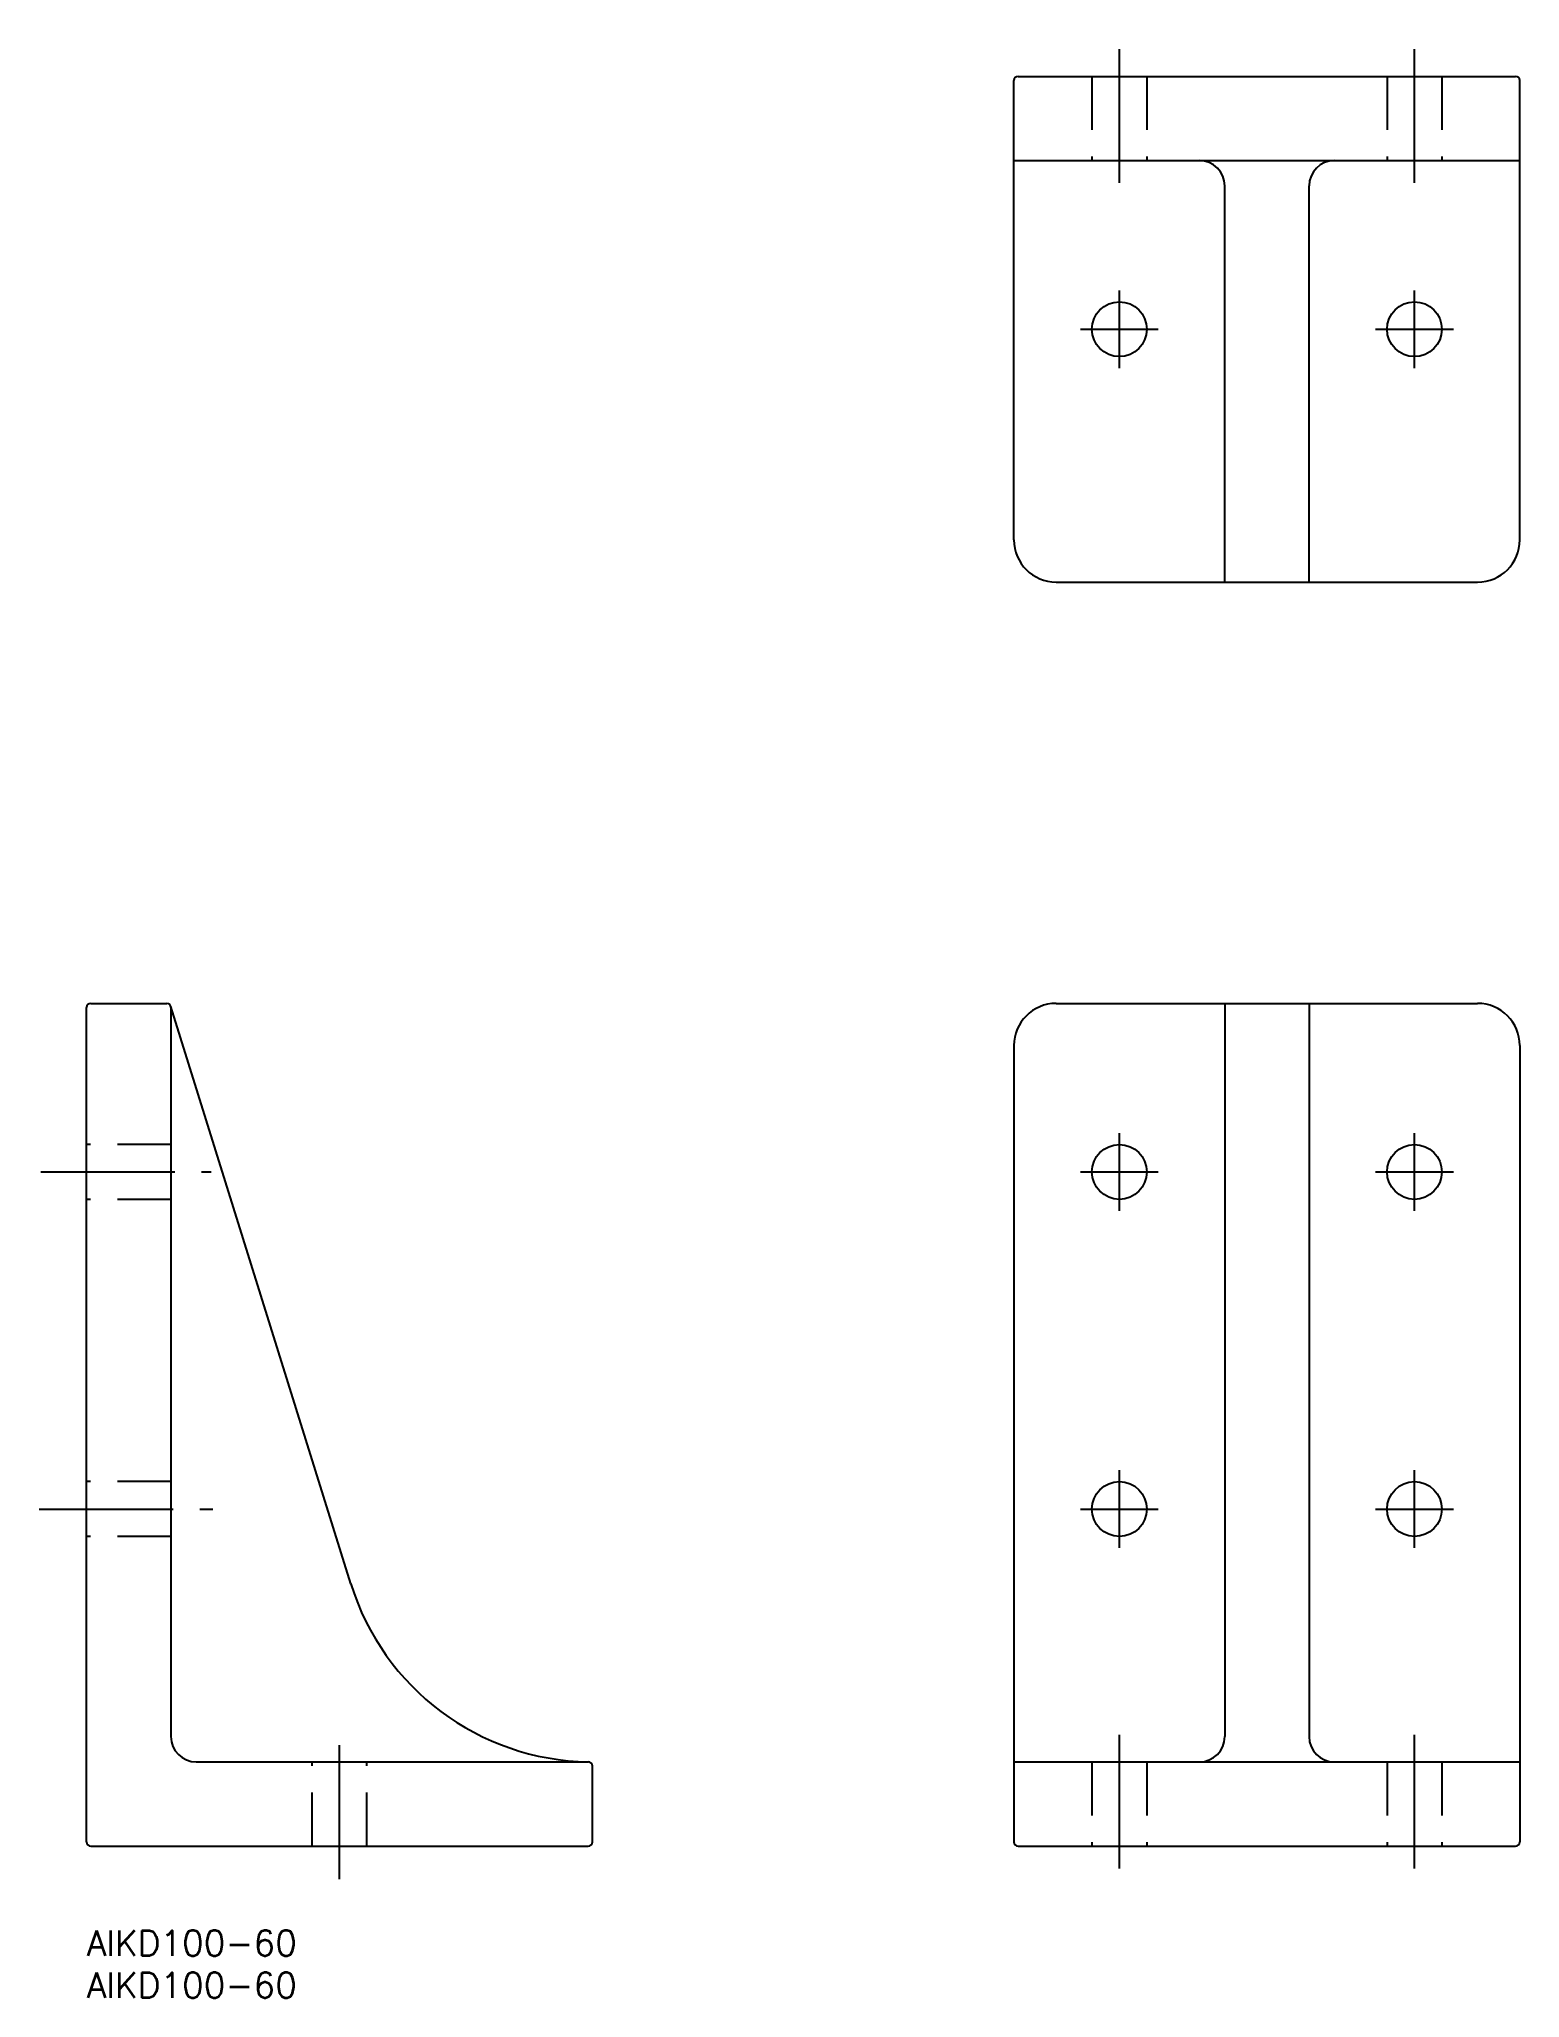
# Model space of a CAD drawing. Extents: x -6 to 170, y -8 to 224.
import ezdxf

# ---------------------------------------------------------------- set-up
doc = ezdxf.new("R2010")
doc.units = 0
doc.header["$LTSCALE"] = 0.5
doc.linetypes.add('CENTER', pattern=[50.8, 31.75, -6.35, 6.35, -6.35])
doc.linetypes.add('DASHED', pattern=[19.05, 12.7, -6.35])
for name, color, linetype in [('MSM_CENTER', 1, 'CENTER'), ('MSM_CONTINUOUS', 7, 'CONTINUOUS'), ('MSM_DASHED', 4, 'DASHED'), ('MSM_PART_NUMBER', 7, 'CONTINUOUS')]:
    doc.layers.add(name, color=color, linetype=linetype)
doc.styles.get("Standard").update_dxf_attribs({"font": 'txt.shx', "height": 3, "bigfont": 'bigfont.shx'})

# ---------------------------------------------------------------- blocks, each defined once
blk = doc.blocks.new('*U4')
at = {"layer": 'MSM_PART_NUMBER'}
blk.add_text('AIKD100-60', height=3, dxfattribs=at).set_placement((0, -3))
blk = doc.blocks.new('*U5')
at = {"layer": 'MSM_PART_NUMBER'}
blk.add_text('AIKD100-60', height=3, dxfattribs=at).set_placement((0, -8))

msp = doc.modelspace()

# ---------------------------------------------------------------- linework, layer by layer
at = {"layer": 'MSM_CENTER'}
for p, q in [((122.5, 207.35), (122.5, 224.42)), ((157.5, 207.35), (157.5, 224.42)), ((122.5, 185.39), (122.5, 194.61)), ((157.5, 185.39), (157.5, 194.61)), ((117.88, 190), (127.12, 190)), ((152.88, 190), (162.12, 190)), ((122.5, 85.39), (122.5, 94.61)), ((157.5, 85.39), (157.5, 94.61)), ((-5.43, 90), (14.77, 90)), ((117.88, 90), (127.12, 90)), ((152.88, 90), (162.12, 90)), ((122.5, 45.39), (122.5, 54.61)), ((157.5, 45.39), (157.5, 54.61)), ((-5.63, 50), (14.97, 50)), ((117.88, 50), (127.12, 50)), ((152.88, 50), (162.12, 50)), ((30, 6.09), (30, 24.72)), ((122.5, 7.35), (122.5, 24.42)), ((157.5, 7.35), (157.5, 24.42))]:
    msp.add_line(p, q, dxfattribs=at)
at = {"layer": 'MSM_CONTINUOUS'}
for p, q in [((110, 165), (110, 219.5)), ((110.5, 220), (169.5, 220)), ((170, 165), (170, 219.5)), ((110, 210), (170, 210)), ((135, 160), (135, 207)), ((145, 160), (145, 207)), ((115, 160), (165, 160)), ((0, 10.5), (0, 109.5)), ((0.5, 110), (9.5, 110)), ((31.34, 41.12), (9.98, 109.65)), ((10, 109.5), (10, 23)), ((115, 110), (165, 110)), ((135, 110), (135, 23)), ((145, 110), (145, 23)), ((110, 105), (110, 10.5)), ((170, 105), (170, 10.5)), ((13, 20), (59.5, 20)), ((60, 10.5), (60, 19.5)), ((110, 20), (170, 20)), ((0.5, 10), (59.5, 10)), ((110.5, 10), (169.5, 10))]:
    msp.add_line(p, q, dxfattribs=at)
for centre in [(122.5, 190), (157.5, 190), (122.5, 90), (157.5, 90), (122.5, 50), (157.5, 50)]:
    msp.add_circle(centre, 3.25, dxfattribs=at)
for centre, radius, start, end in [((110.5, 219.5), 0.5, 90, 180), ((169.5, 219.5), 0.5, 0, 90), ((132, 207), 3, 0, 90), ((148, 207), 3, 90, 180), ((115, 165), 5, 180, 270), ((165, 165), 5, 270, 0), ((0.5, 109.5), 0.5, 90, 180), ((9.5, 109.5), 0.5, 0, 90), ((115, 105), 5, 90, 180), ((165, 105), 5, 0, 90), ((60, 50), 30, 197.2161, 269.0763), ((13, 23), 3, 180, 270), ((132, 23), 3, 270, 0), ((148, 23), 3, 180, 270), ((59.5, 19.5), 0.5, 0, 90), ((0.5, 10.5), 0.5, 180, 270), ((59.5, 10.5), 0.5, 270, 0), ((110.5, 10.5), 0.5, 180, 270), ((169.5, 10.5), 0.5, 270, 0)]:
    msp.add_arc(centre, radius, start, end, dxfattribs=at)
at = {"layer": 'MSM_DASHED'}
for p, q in [((119.25, 220), (119.25, 210)), ((125.75, 220), (125.75, 210)), ((154.25, 220), (154.25, 210)), ((160.75, 220), (160.75, 210)), ((10, 93.25), (0, 93.25)), ((10, 86.75), (0, 86.75)), ((10, 53.25), (0, 53.25)), ((10, 46.75), (0, 46.75)), ((26.75, 10), (26.75, 20)), ((33.25, 10), (33.25, 20)), ((119.25, 20), (119.25, 10)), ((125.75, 20), (125.75, 10)), ((154.25, 20), (154.25, 10)), ((160.75, 20), (160.75, 10))]:
    msp.add_line(p, q, dxfattribs=at)

# ---------------------------------------------------------------- block references
at = {"layer": 'MSM_CONTINUOUS'}
for name in ['*U4', '*U5']:
    msp.add_blockref(name, (0, 0), dxfattribs=at)

doc.saveas('drawing.dxf')
